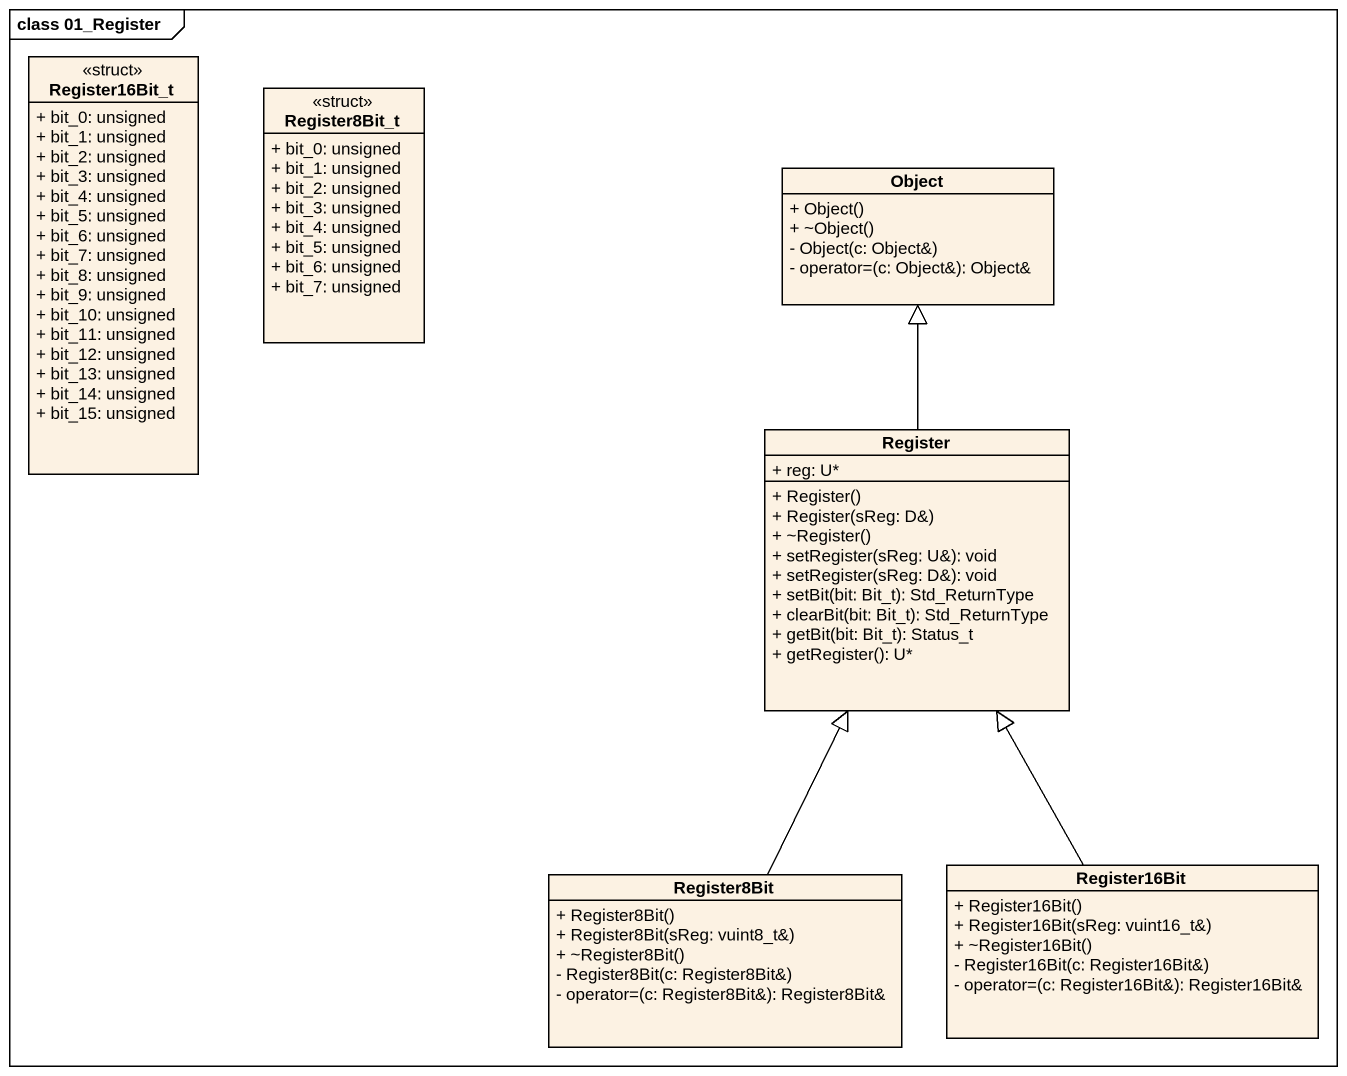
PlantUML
@startuml
mainframe class 01_Register
hide circle
hide empty members
skinparam classAttributeIconSize 0
class Register16Bit_t <<struct>> {
  + bit_0: unsigned
  + bit_1: unsigned
  + bit_2: unsigned
  + bit_3: unsigned
  + bit_4: unsigned
  + bit_5: unsigned
  + bit_6: unsigned
  + bit_7: unsigned
  + bit_8: unsigned
  + bit_9: unsigned
  + bit_10: unsigned
  + bit_11: unsigned
  + bit_12: unsigned
  + bit_13: unsigned
  + bit_14: unsigned
  + bit_15: unsigned
}
class Register8Bit_t <<struct>> {
  + bit_0: unsigned
  + bit_1: unsigned
  + bit_2: unsigned
  + bit_3: unsigned
  + bit_4: unsigned
  + bit_5: unsigned
  + bit_6: unsigned
  + bit_7: unsigned
}
class "Object" as Object_ {
  + Object()
  + ~Object()
  - Object(c: Object&)
  - operator=(c: Object&): Object&
}
class Register {
  + reg: U*
  + Register()
  + Register(sReg: D&)
  + ~Register()
  + setRegister(sReg: U&): void
  + setRegister(sReg: D&): void
  + setBit(bit: Bit_t): Std_ReturnType
  + clearBit(bit: Bit_t): Std_ReturnType
  + getBit(bit: Bit_t): Status_t
  + getRegister(): U*
}
class Register8Bit {
  + Register8Bit()
  + Register8Bit(sReg: vuint8_t&)
  + ~Register8Bit()
  - Register8Bit(c: Register8Bit&)
  - operator=(c: Register8Bit&): Register8Bit&
}
class Register16Bit {
  + Register16Bit()
  + Register16Bit(sReg: vuint16_t&)
  + ~Register16Bit()
  - Register16Bit(c: Register16Bit&)
  - operator=(c: Register16Bit&): Register16Bit&
}
Register -up-|> Object_
Register8Bit -up-|> Register
Register16Bit -up-|> Register
@enduml
